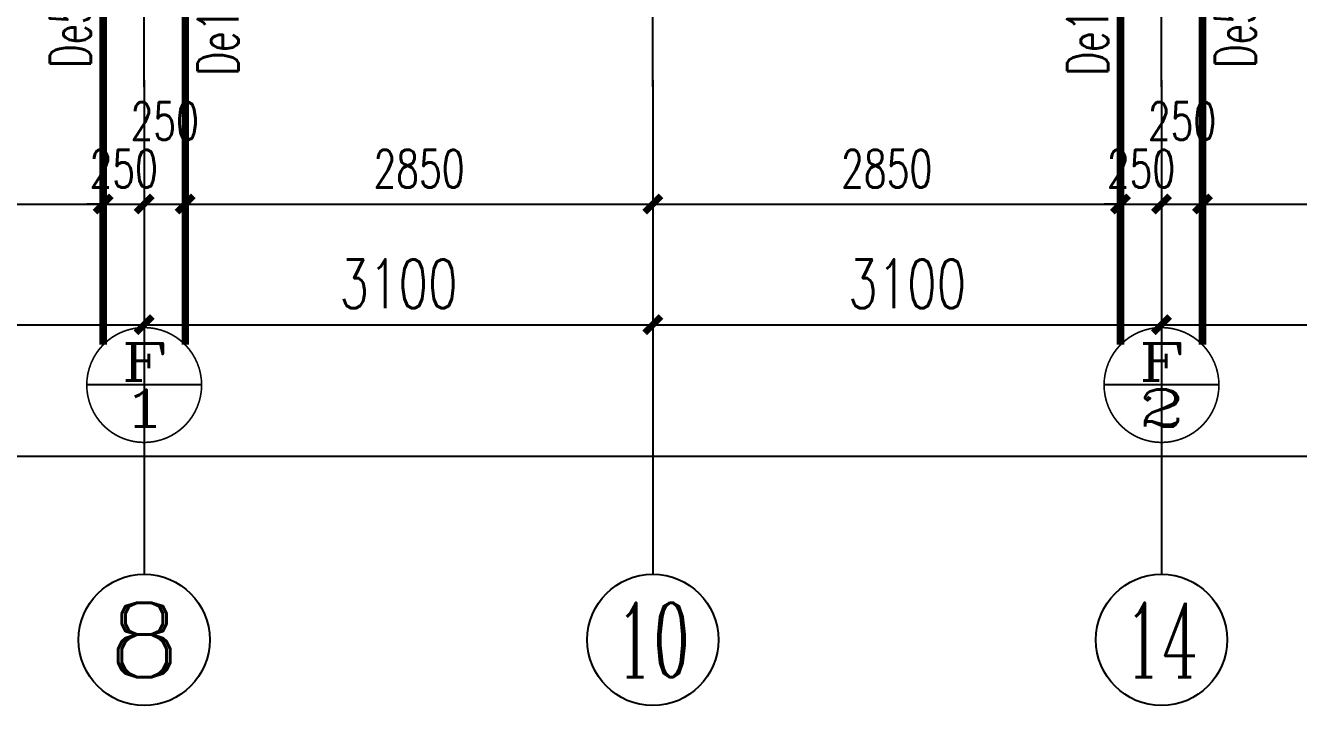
# Model space of a CAD drawing. Extents: x -287580 to -53108, y -522338 to -82629.
# Drawn here: x -245232 to -237474, y -351192 to -347049 of the extents above; entities that cross this region are included whole.
import ezdxf
from ezdxf.enums import TextEntityAlignment as Align

# ---------------------------------------------------------------- set-up
doc = ezdxf.new("R2010")
doc.units = 0
doc.header["$LTSCALE"] = 1000
doc.header["$MEASUREMENT"] = 0
for name, pattern in [('__DASH', [0.35, 0.25, -0.1]), ('DASH', [0.35, 0.25, -0.1]), ('DOTE', [2.42, 2, -0.2, 0.02, -0.2])]:
    doc.linetypes.add(name, pattern=pattern)
for name, color, linetype in [('AXIS', 3, 'Continuous'), ('AXIS_TEXT', 7, 'Continuous'), ('DOTE', 99, 'Continuous'), ('PIPE-废水', 31, 'Continuous'), ('TEXT_废水', 4, 'Continuous'), ('TWT_DIM', 3, 'Continuous'), ('TWT_IDEN', 3, 'Continuous'), ('TWT_TEXT', 7, 'Continuous')]:
    doc.layers.add(name, color=color, linetype=linetype)
doc.styles.add('_TCH_AXIS', font='COMPLEX', dxfattribs={"bigfont": 'GBCBIG'})
doc.styles.add('_TCH_DIM_T3', font='SIMPLEX', dxfattribs={"width": 0.705882, "bigfont": 'GBCBIG'})
doc.styles.add('_TWT_CIRCLE', font='COMPLEX', dxfattribs={"width": 1.1, "height": 3, "bigfont": 'HZTXT'})
doc.styles.add('_TWT_PIPEDN', font='SIMPLEX', dxfattribs={"width": 0.8, "height": 2.5, "bigfont": 'HZTXT'})
doc.styles.add('COMPLEX', font='COMPLEX')
doc.dimstyles.new('_TCH_ARCH&&100', dxfattribs={"dimtxt": 297.5, "dimasz": 100, "dimexe": 250, "dimexo": 300, "dimgap": 100, "dimtad": 1, "dimdec": 0, "dimzin": 0, "dimdsep": 46, "dimtxsty": '_TCH_DIM_T3', "dimblk": 'ARCHTICK', "dimcen": 0.09, "dimclrt": 7, "dimazin": 2, "dimtfac": 1, "dimtdec": 0, "dimtix": 1, "dimtmove": 2, "dimatfit": 3, "dimfxl": 0, "dimtolj": 1, "dimtzin": 0, "dimarcsym": 0})
doc.dimstyles.new('_TWT_ARCH&&100', dxfattribs={"dimtxt": 229.5, "dimasz": 100, "dimexe": 250, "dimexo": 300, "dimgap": 100, "dimtad": 1, "dimdec": 0, "dimzin": 0, "dimdsep": 46, "dimtxsty": '_TCH_DIM_T3', "dimblk": 'ARCHTICK', "dimcen": 0.09, "dimclrd": 4, "dimclre": 4, "dimclrt": 4, "dimazin": 2, "dimtfac": 1, "dimtdec": 0, "dimtix": 1, "dimtmove": 2, "dimatfit": 3, "dimfxl": 0, "dimtolj": 1, "dimtzin": 0, "dimarcsym": 0})

# ---------------------------------------------------------------- blocks, each defined once
blk = doc.blocks.new('_ArchTick')
at = {"color": 0, "linetype": 'ByBlock', "const_width": 0.4}
blk.add_lwpolyline([(-0.5, -0.5), (0.5, 0.5)], dxfattribs=at)
blk = doc.blocks.new('*D630')
at = {"layer": 'AXIS', "color": 0, "lineweight": -2}
for p, q in [((-249008.8, -347382), (-249008.8, -349121.7)), ((-244508.8, -347382), (-244508.8, -349121.7)), ((-249008.8, -348871.7), (-244508.8, -348871.7))]:
    blk.add_line(p, q, dxfattribs=at)
at = {"layer": 'Defpoints', "color": 0}
for p in [(-249008.8, -347082), (-244508.8, -347082), (-244508.8, -348871.7)]:
    blk.add_point(p, dxfattribs=at)
at = {"layer": 'AXIS', "color": 0, "lineweight": -2, "xscale": 100, "yscale": 100, "zscale": 100, "rotation": 180}
blk.add_blockref('_ArchTick', (-249008.8, -348871.7), dxfattribs=at)
at = {"layer": 'AXIS', "color": 0, "lineweight": -2, "xscale": 100, "yscale": 100, "zscale": 100}
blk.add_blockref('_ArchTick', (-244508.8, -348871.7), dxfattribs=at)
at = {"layer": 'AXIS', "color": 7, "insert": (-246758.8, -348622.9), "char_height": 297.5, "attachment_point": 5, "style": '_TCH_DIM_T3'}
blk.add_mtext('\\A1;4500', dxfattribs=at)
blk = doc.blocks.new('*D631')
at = {"layer": 'AXIS', "color": 0, "lineweight": -2}
for p, q in [((-244508.8, -347382), (-244508.8, -349121.7)), ((-241408.8, -347382), (-241408.8, -349121.7)), ((-244508.8, -348871.7), (-241408.8, -348871.7))]:
    blk.add_line(p, q, dxfattribs=at)
at = {"layer": 'Defpoints', "color": 0}
for p in [(-244508.8, -347082), (-241408.8, -347082), (-241408.8, -348871.7)]:
    blk.add_point(p, dxfattribs=at)
at = {"layer": 'AXIS', "color": 0, "lineweight": -2, "xscale": 100, "yscale": 100, "zscale": 100, "rotation": 180}
blk.add_blockref('_ArchTick', (-244508.8, -348871.7), dxfattribs=at)
at = {"layer": 'AXIS', "color": 0, "lineweight": -2, "xscale": 100, "yscale": 100, "zscale": 100}
blk.add_blockref('_ArchTick', (-241408.8, -348871.7), dxfattribs=at)
at = {"layer": 'AXIS', "color": 7, "insert": (-242958.8, -348622.9), "char_height": 297.5, "attachment_point": 5, "style": '_TCH_DIM_T3'}
blk.add_mtext('\\A1;3100', dxfattribs=at)
blk = doc.blocks.new('*D632')
at = {"layer": 'AXIS', "color": 0, "lineweight": -2}
for p, q in [((-241408.8, -347382), (-241408.8, -349121.7)), ((-238308.8, -347382), (-238308.8, -349121.7)), ((-241408.8, -348871.7), (-238308.8, -348871.7))]:
    blk.add_line(p, q, dxfattribs=at)
at = {"layer": 'Defpoints', "color": 0}
for p in [(-241408.8, -347082), (-238308.8, -347082), (-238308.8, -348871.7)]:
    blk.add_point(p, dxfattribs=at)
at = {"layer": 'AXIS', "color": 0, "lineweight": -2, "xscale": 100, "yscale": 100, "zscale": 100, "rotation": 180}
blk.add_blockref('_ArchTick', (-241408.8, -348871.7), dxfattribs=at)
at = {"layer": 'AXIS', "color": 0, "lineweight": -2, "xscale": 100, "yscale": 100, "zscale": 100}
blk.add_blockref('_ArchTick', (-238308.8, -348871.7), dxfattribs=at)
at = {"layer": 'AXIS', "color": 7, "insert": (-239858.8, -348622.9), "char_height": 297.5, "attachment_point": 5, "style": '_TCH_DIM_T3'}
blk.add_mtext('\\A1;3100', dxfattribs=at)
blk = doc.blocks.new('*D633')
at = {"layer": 'AXIS', "color": 0, "lineweight": -2}
for p, q in [((-238308.8, -347382), (-238308.8, -349121.7)), ((-233808.8, -347382), (-233808.8, -349121.7)), ((-238308.8, -348871.7), (-233808.8, -348871.7))]:
    blk.add_line(p, q, dxfattribs=at)
at = {"layer": 'Defpoints', "color": 0}
for p in [(-238308.8, -347082), (-233808.8, -347082), (-233808.8, -348871.7)]:
    blk.add_point(p, dxfattribs=at)
at = {"layer": 'AXIS', "color": 0, "lineweight": -2, "xscale": 100, "yscale": 100, "zscale": 100, "rotation": 180}
blk.add_blockref('_ArchTick', (-238308.8, -348871.7), dxfattribs=at)
at = {"layer": 'AXIS', "color": 0, "lineweight": -2, "xscale": 100, "yscale": 100, "zscale": 100}
blk.add_blockref('_ArchTick', (-233808.8, -348871.7), dxfattribs=at)
at = {"layer": 'AXIS', "color": 7, "insert": (-236058.8, -348622.9), "char_height": 297.5, "attachment_point": 5, "style": '_TCH_DIM_T3'}
blk.add_mtext('\\A1;4500', dxfattribs=at)
blk = doc.blocks.new('*D646')
at = {"layer": 'AXIS', "color": 0, "lineweight": -2}
for p, q in [((-256408.8, -347382), (-256408.8, -349921.7)), ((-196308.8, -347382), (-196308.8, -349921.7)), ((-256408.8, -349671.7), (-196308.8, -349671.7))]:
    blk.add_line(p, q, dxfattribs=at)
at = {"layer": 'Defpoints', "color": 0}
for p in [(-256408.8, -347082), (-196308.8, -347082), (-196308.8, -349671.7)]:
    blk.add_point(p, dxfattribs=at)
at = {"layer": 'AXIS', "color": 0, "lineweight": -2, "xscale": 100, "yscale": 100, "zscale": 100, "rotation": 180}
blk.add_blockref('_ArchTick', (-256408.8, -349671.7), dxfattribs=at)
at = {"layer": 'AXIS', "color": 0, "lineweight": -2, "xscale": 100, "yscale": 100, "zscale": 100}
blk.add_blockref('_ArchTick', (-196308.8, -349671.7), dxfattribs=at)
at = {"layer": 'AXIS', "color": 7, "insert": (-226358.8, -349422.9), "char_height": 297.5, "attachment_point": 5, "style": '_TCH_DIM_T3'}
blk.add_mtext('\\A1;60100', dxfattribs=at)
blk = doc.blocks.new('*D793')
at = {"layer": 'Defpoints', "color": 0}
for p in [(-249008.8, -347382), (-244758.8, -347382), (-244758.8, -348136.5)]:
    blk.add_point(p, dxfattribs=at)
at = {"layer": 'TWT_DIM', "color": 4, "lineweight": -2}
for p, q in [((-249008.8, -347682), (-249008.8, -348386.5)), ((-244758.8, -347682), (-244758.8, -348386.5)), ((-249008.8, -348136.5), (-244758.8, -348136.5))]:
    blk.add_line(p, q, dxfattribs=at)
at = {"layer": 'TWT_DIM', "color": 4, "lineweight": -2, "xscale": 100, "yscale": 100, "zscale": 100, "rotation": 180}
blk.add_blockref('_ArchTick', (-249008.8, -348136.5), dxfattribs=at)
at = {"layer": 'TWT_DIM', "color": 4, "lineweight": -2, "xscale": 100, "yscale": 100, "zscale": 100}
blk.add_blockref('_ArchTick', (-244758.8, -348136.5), dxfattribs=at)
at = {"layer": 'TWT_DIM', "color": 4, "insert": (-246883.8, -347921.8), "char_height": 229.5, "attachment_point": 5, "style": '_TCH_DIM_T3'}
blk.add_mtext('\\A1;4250', dxfattribs=at)
blk = doc.blocks.new('*D794')
at = {"layer": 'Defpoints', "color": 0}
for p in [(-244758.8, -347382), (-244508.8, -347382), (-244508.8, -348136.5)]:
    blk.add_point(p, dxfattribs=at)
at = {"layer": 'TWT_DIM', "color": 4, "lineweight": -2}
for p, q in [((-244758.8, -347682), (-244758.8, -348386.5)), ((-244508.8, -347682), (-244508.8, -348386.5)), ((-244758.8, -348136.5), (-244858.8, -348136.5)), ((-244758.8, -348136.5), (-244508.8, -348136.5)), ((-244508.8, -348136.5), (-244408.8, -348136.5))]:
    blk.add_line(p, q, dxfattribs=at)
at = {"layer": 'TWT_DIM', "color": 4, "lineweight": -2, "xscale": 100, "yscale": 100, "zscale": 100}
blk.add_blockref('_ArchTick', (-244758.8, -348136.5), dxfattribs=at)
at = {"layer": 'TWT_DIM', "color": 4, "lineweight": -2, "xscale": 100, "yscale": 100, "zscale": 100, "rotation": 180}
blk.add_blockref('_ArchTick', (-244508.8, -348136.5), dxfattribs=at)
at = {"layer": 'TWT_DIM', "color": 4, "insert": (-244633.8, -347921.8), "char_height": 229.5, "attachment_point": 5, "style": '_TCH_DIM_T3'}
blk.add_mtext('\\A1;250', dxfattribs=at)
blk = doc.blocks.new('*D795')
at = {"layer": 'Defpoints', "color": 0}
for p in [(-244508.8, -347382), (-244258.8, -347382), (-244258.8, -348136.5)]:
    blk.add_point(p, dxfattribs=at)
at = {"layer": 'TWT_DIM', "color": 4, "lineweight": -2}
for p, q in [((-244508.8, -347682), (-244508.8, -348386.5)), ((-244258.8, -347682), (-244258.8, -348386.5)), ((-244508.8, -348136.5), (-244258.8, -348136.5))]:
    blk.add_line(p, q, dxfattribs=at)
at = {"layer": 'TWT_DIM', "color": 4, "lineweight": -2, "xscale": 100, "yscale": 100, "zscale": 100, "rotation": 180}
blk.add_blockref('_ArchTick', (-244508.8, -348136.5), dxfattribs=at)
at = {"layer": 'TWT_DIM', "color": 4, "lineweight": -2, "xscale": 100, "yscale": 100, "zscale": 100}
blk.add_blockref('_ArchTick', (-244258.8, -348136.5), dxfattribs=at)
at = {"layer": 'TWT_DIM', "color": 4, "insert": (-244383.8, -347631.5), "char_height": 229.5, "attachment_point": 5, "style": '_TCH_DIM_T3'}
blk.add_mtext('\\A1;250', dxfattribs=at)
blk = doc.blocks.new('*D796')
at = {"layer": 'Defpoints', "color": 0}
for p in [(-244258.8, -347382), (-241408.8, -347382), (-241408.8, -348136.5)]:
    blk.add_point(p, dxfattribs=at)
at = {"layer": 'TWT_DIM', "color": 4, "lineweight": -2}
for p, q in [((-244258.8, -347682), (-244258.8, -348386.5)), ((-241408.8, -347682), (-241408.8, -348386.5)), ((-244258.8, -348136.5), (-241408.8, -348136.5))]:
    blk.add_line(p, q, dxfattribs=at)
at = {"layer": 'TWT_DIM', "color": 4, "lineweight": -2, "xscale": 100, "yscale": 100, "zscale": 100, "rotation": 180}
blk.add_blockref('_ArchTick', (-244258.8, -348136.5), dxfattribs=at)
at = {"layer": 'TWT_DIM', "color": 4, "lineweight": -2, "xscale": 100, "yscale": 100, "zscale": 100}
blk.add_blockref('_ArchTick', (-241408.8, -348136.5), dxfattribs=at)
at = {"layer": 'TWT_DIM', "color": 4, "insert": (-242833.8, -347921.8), "char_height": 229.5, "attachment_point": 5, "style": '_TCH_DIM_T3'}
blk.add_mtext('\\A1;2850', dxfattribs=at)
blk = doc.blocks.new('*D797')
at = {"layer": 'Defpoints', "color": 0}
for p in [(-241408.8, -347382), (-238558.8, -347382), (-238558.8, -348136.5)]:
    blk.add_point(p, dxfattribs=at)
at = {"layer": 'TWT_DIM', "color": 4, "lineweight": -2}
for p, q in [((-241408.8, -347682), (-241408.8, -348386.5)), ((-238558.8, -347682), (-238558.8, -348386.5)), ((-241408.8, -348136.5), (-238558.8, -348136.5))]:
    blk.add_line(p, q, dxfattribs=at)
at = {"layer": 'TWT_DIM', "color": 4, "lineweight": -2, "xscale": 100, "yscale": 100, "zscale": 100, "rotation": 180}
blk.add_blockref('_ArchTick', (-241408.8, -348136.5), dxfattribs=at)
at = {"layer": 'TWT_DIM', "color": 4, "lineweight": -2, "xscale": 100, "yscale": 100, "zscale": 100}
blk.add_blockref('_ArchTick', (-238558.8, -348136.5), dxfattribs=at)
at = {"layer": 'TWT_DIM', "color": 4, "insert": (-239983.8, -347921.8), "char_height": 229.5, "attachment_point": 5, "style": '_TCH_DIM_T3'}
blk.add_mtext('\\A1;2850', dxfattribs=at)
blk = doc.blocks.new('*D798')
at = {"layer": 'Defpoints', "color": 0}
for p in [(-238558.8, -347382), (-238308.8, -347382), (-238308.8, -348136.5)]:
    blk.add_point(p, dxfattribs=at)
at = {"layer": 'TWT_DIM', "color": 4, "lineweight": -2}
for p, q in [((-238558.8, -347682), (-238558.8, -348386.5)), ((-238308.8, -347682), (-238308.8, -348386.5)), ((-238558.8, -348136.5), (-238658.8, -348136.5)), ((-238558.8, -348136.5), (-238308.8, -348136.5)), ((-238308.8, -348136.5), (-238208.8, -348136.5))]:
    blk.add_line(p, q, dxfattribs=at)
at = {"layer": 'TWT_DIM', "color": 4, "lineweight": -2, "xscale": 100, "yscale": 100, "zscale": 100}
blk.add_blockref('_ArchTick', (-238558.8, -348136.5), dxfattribs=at)
at = {"layer": 'TWT_DIM', "color": 4, "lineweight": -2, "xscale": 100, "yscale": 100, "zscale": 100, "rotation": 180}
blk.add_blockref('_ArchTick', (-238308.8, -348136.5), dxfattribs=at)
at = {"layer": 'TWT_DIM', "color": 4, "insert": (-238433.8, -347921.8), "char_height": 229.5, "attachment_point": 5, "style": '_TCH_DIM_T3'}
blk.add_mtext('\\A1;250', dxfattribs=at)
blk = doc.blocks.new('*D799')
at = {"layer": 'Defpoints', "color": 0}
for p in [(-238308.8, -347382), (-238058.8, -347382), (-238058.8, -348136.5)]:
    blk.add_point(p, dxfattribs=at)
at = {"layer": 'TWT_DIM', "color": 4, "lineweight": -2}
for p, q in [((-238308.8, -347682), (-238308.8, -348386.5)), ((-238058.8, -347682), (-238058.8, -348386.5)), ((-238308.8, -348136.5), (-238058.8, -348136.5))]:
    blk.add_line(p, q, dxfattribs=at)
at = {"layer": 'TWT_DIM', "color": 4, "lineweight": -2, "xscale": 100, "yscale": 100, "zscale": 100, "rotation": 180}
blk.add_blockref('_ArchTick', (-238308.8, -348136.5), dxfattribs=at)
at = {"layer": 'TWT_DIM', "color": 4, "lineweight": -2, "xscale": 100, "yscale": 100, "zscale": 100}
blk.add_blockref('_ArchTick', (-238058.8, -348136.5), dxfattribs=at)
at = {"layer": 'TWT_DIM', "color": 4, "insert": (-238183.8, -347631.5), "char_height": 229.5, "attachment_point": 5, "style": '_TCH_DIM_T3'}
blk.add_mtext('\\A1;250', dxfattribs=at)
blk = doc.blocks.new('*D800')
at = {"layer": 'Defpoints', "color": 0}
for p in [(-238058.8, -347382), (-233808.8, -347382), (-233808.8, -348136.5)]:
    blk.add_point(p, dxfattribs=at)
at = {"layer": 'TWT_DIM', "color": 4, "lineweight": -2}
for p, q in [((-238058.8, -347682), (-238058.8, -348386.5)), ((-233808.8, -347682), (-233808.8, -348386.5)), ((-238058.8, -348136.5), (-233808.8, -348136.5))]:
    blk.add_line(p, q, dxfattribs=at)
at = {"layer": 'TWT_DIM', "color": 4, "lineweight": -2, "xscale": 100, "yscale": 100, "zscale": 100, "rotation": 180}
blk.add_blockref('_ArchTick', (-238058.8, -348136.5), dxfattribs=at)
at = {"layer": 'TWT_DIM', "color": 4, "lineweight": -2, "xscale": 100, "yscale": 100, "zscale": 100}
blk.add_blockref('_ArchTick', (-233808.8, -348136.5), dxfattribs=at)
at = {"layer": 'TWT_DIM', "color": 4, "insert": (-235933.8, -347921.8), "char_height": 229.5, "attachment_point": 5, "style": '_TCH_DIM_T3'}
blk.add_mtext('\\A1;4250', dxfattribs=at)
blk = doc.blocks.new('_AXISO')
blk.add_circle((0, 0), 0.5)
at = {"layer": 'AXIS_TEXT', "style": 'COMPLEX', "width": 1.041667}
blk.add_attdef('A', text='', height=0.56, dxfattribs=at).set_placement((-0.25, -0.28), (0.25, -0.28), align=Align.FIT)

msp = doc.modelspace()

# ---------------------------------------------------------------- linework, layer by layer
at = {"layer": 'AXIS'}
for p, q in [((-244508.8, -348299.2), (-244508.8, -350391.7)), ((-241408.8, -348299.2), (-241408.8, -350391.7)), ((-238308.8, -348299.2), (-238308.8, -350391.7))]:
    msp.add_line(p, q, dxfattribs=at)
at = {"layer": 'DOTE', "linetype": 'DOTE'}
for p, q in [((-244508.8, -347422.5), (-244508.8, -339915.6)), ((-241408.8, -347422.5), (-241408.8, -339915.6)), ((-238308.8, -347422.5), (-238308.8, -339915.6))]:
    msp.add_line(p, q, dxfattribs=at)
at = {"layer": 'PIPE-废水', "linetype": 'DASH', "const_width": 45}
for points in [[(-238058.8, -346523.7), (-238058.8, -348994.1)], [(-238558.8, -346531), (-238558.8, -348994.1)]]:
    msp.add_lwpolyline(points, dxfattribs=at)
at = {"layer": 'PIPE-废水', "linetype": '__DASH', "const_width": 45}
for points in [[(-244758.8, -346553.7), (-244758.8, -348994.1)], [(-244258.8, -346561), (-244258.8, -348994.1)]]:
    msp.add_lwpolyline(points, dxfattribs=at)
at = {"layer": 'TWT_IDEN'}
for p, q in [((-244158.8, -349239), (-244858.8, -349239)), ((-237958.8, -349239), (-238658.8, -349239))]:
    msp.add_line(p, q, dxfattribs=at)
at = {"layer": 'TWT_IDEN', "const_width": 10}
for points in [[(-244158.8, -349239, 1), (-244858.8, -349239, 1)], [(-237958.8, -349239, 1), (-238658.8, -349239, 1)]]:
    msp.add_lwpolyline(points, format="xyb", close=True, dxfattribs=at)

# ---------------------------------------------------------------- block references
at = {"layer": 'AXIS'}
ref = msp.add_blockref('_AXISO', (-244508.8, -350791.7), dxfattribs=dict(at, xscale=800, yscale=800, zscale=800))
ref.add_attrib('A', '8', dxfattribs={"layer": 'AXIS_TEXT', "height": 452.5, "style": '_TCH_AXIS', "width": 1.5}).set_placement((-244735.1, -351017.9), (-244282.5, -351017.9), align=Align.FIT)
ref = msp.add_blockref('_AXISO', (-241408.8, -350791.7), dxfattribs=dict(at, xscale=800, yscale=800, zscale=800))
ref.add_attrib('A', '10', dxfattribs={"layer": 'AXIS_TEXT', "height": 452.55, "style": '_TCH_AXIS', "width": 0.724138}).set_placement((-241635.1, -351017.9), (-241182.5, -351017.9), align=Align.FIT)
ref = msp.add_blockref('_AXISO', (-238308.8, -350791.7), dxfattribs=dict(at, xscale=800, yscale=800, zscale=800))
ref.add_attrib('A', '14', dxfattribs={"layer": 'AXIS_TEXT', "height": 452.55, "style": '_TCH_AXIS', "width": 0.677419}).set_placement((-238535.1, -351017.9), (-238082.5, -351017.9), align=Align.FIT)

# ---------------------------------------------------------------- texts
at = {"layer": 'TEXT_废水', "linetype": '__DASH', "style": '_TWT_PIPEDN', "width": 0.64}
for s, p in [('De110', (-243933.8, -347353.6)), ('De50', (-244833.8, -347307.9))]:
    msp.add_text(s, height=250, rotation=90, dxfattribs=at).set_placement(p)
at = {"layer": 'TEXT_废水', "linetype": 'DASH', "style": '_TWT_PIPEDN', "width": 0.64}
for s, p in [('De110', (-238633.8, -347353.6)), ('De50', (-237733.8, -347307.9))]:
    msp.add_text(s, height=250, rotation=90, dxfattribs=at).set_placement(p)
at = {"layer": 'TWT_TEXT', "style": '_TWT_CIRCLE'}
for s, width, p, p2 in [('F', 1.491477, (-244649.7, -349210.8), (-244367.9, -349210.8)), ('F', 1.491477, (-238449.7, -349210.8), (-238167.9, -349210.8)), ('1', 2.651515, (-244649.7, -349492.6), (-244367.9, -349492.6)), ('2', 1.704545, (-238449.7, -349492.6), (-238167.9, -349492.6))]:
    msp.add_text(s, height=225.4, dxfattribs=dict(at, width=width)).set_placement(p, p2, align=Align.FIT)

# ---------------------------------------------------------------- dimensions: what is measured, and where the dimension line sits
at = {"layer": 'AXIS'}
for p1, p2, distance, picture, middle in [((-256408.8, -347082), (-196308.8, -347082), -2589.7, '*D646', (-226358.8, -349422.9)), ((-249008.8, -347082), (-244508.8, -347082), -1789.7, '*D630', (-246758.8, -348622.9)), ((-244508.8, -347082), (-241408.8, -347082), -1789.7, '*D631', (-242958.8, -348622.9)), ((-241408.8, -347082), (-238308.8, -347082), -1789.7, '*D632', (-239858.8, -348622.9)), ((-238308.8, -347082), (-233808.8, -347082), -1789.7, '*D633', (-236058.8, -348622.9))]:
    dim = msp.add_aligned_dim(p1=p1, p2=p2, distance=distance, dimstyle='_TCH_ARCH&&100', dxfattribs=at)
    dim.commit()
    dim.dimension.update_dxf_attribs({"geometry": picture, "text_midpoint": middle})
at = {"layer": 'TWT_DIM'}
for p1, p2, picture, middle in [((-249008.8, -347382), (-244758.8, -347382), '*D793', (-246883.8, -347921.8)), ((-244758.8, -347382), (-244508.8, -347382), '*D794', (-244633.8, -347921.8)), ((-244258.8, -347382), (-241408.8, -347382), '*D796', (-242833.8, -347921.8)), ((-241408.8, -347382), (-238558.8, -347382), '*D797', (-239983.8, -347921.8)), ((-238558.8, -347382), (-238308.8, -347382), '*D798', (-238433.8, -347921.8)), ((-238058.8, -347382), (-233808.8, -347382), '*D800', (-235933.8, -347921.8))]:
    dim = msp.add_aligned_dim(p1=p1, p2=p2, distance=-754.5, dimstyle='_TWT_ARCH&&100', dxfattribs=at)
    dim.commit()
    dim.dimension.update_dxf_attribs({"geometry": picture, "text_midpoint": middle})
for base, p1, p2, picture, middle in [((-244258.8, -348136.5), (-244508.8, -347382), (-244258.8, -347382), '*D795', (-244383.8, -347631.5)), ((-238058.8, -348136.5), (-238308.8, -347382), (-238058.8, -347382), '*D799', (-238183.8, -347631.5))]:
    dim = msp.add_linear_dim(base=base, p1=p1, p2=p2, angle=0, dimstyle='_TWT_ARCH&&100', dxfattribs=at)
    dim.commit()
    dim.dimension.update_dxf_attribs({"geometry": picture, "text_midpoint": middle, "dimtype": 129})

doc.saveas('drawing.dxf')
